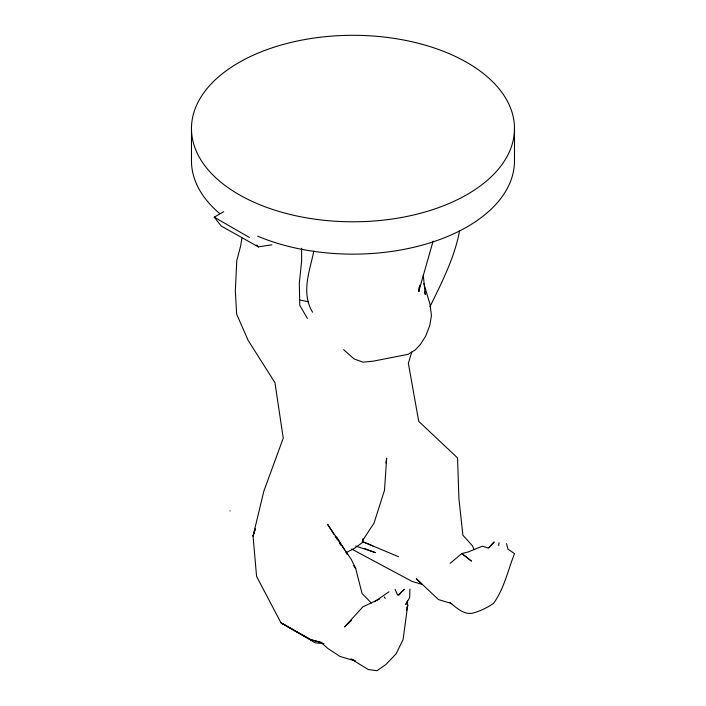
<?xml version="1.0" encoding="UTF-8"?>
<svg xmlns="http://www.w3.org/2000/svg" width="706" height="706" viewBox="0 0 706 706"><rect width="100%" height="100%" fill="white"/><g stroke="black" fill="none" stroke-linecap="round" stroke-linejoin="round"><path stroke-width="1.06" d="M409.895 589.095L409.692 597.497L405.826 604.486L407.38 600.938L407.706 605.333L403.091 639.486L396.163 653.765L385.75 664.655L377.022 670.7L368.223 669.509L350.891 658.857M498.718 545.553L499.027 542.632M433.122 241.064L418.737 291.507L419.249 287.201M385.9 463.021L386.676 458.123L384.479 490.361L374.039 523.12L362.178 541.149M241.929 238.046L240.543 246.447L236.784 260.479L235.336 290.819L236.642 314.152L248.168 340.424L274.961 382.687L283.247 438.188L263.85 491.085L253.039 536.083L256.578 576.405L280.988 622.816L315.335 642.839L323.913 643.687M418.737 291.507L419.849 285.065M313.843 251.098C309.696 271.13 300.844 292.999 312.573 312.193M459.509 231.197C454.461 257.964 441.806 282.356 429.998 306.66M255.201 528.723L253.039 536.083L255.113 529.853M411.766 352.02L408.359 363.325L418.737 421.358L457.541 457.903L458.909 498.445L462.889 535.192L472.49 545.879L474.141 549.674M488.526 548.024L494.182 541.961L489.002 547.538L487.634 547.882L482.33 546.197L467.972 552.048L461.839 553.522L450.137 563.344M351.623 620.221L344.537 626.99L362.858 606.833L379.793 598.917M398.025 595.105L404.344 589.263L399.022 594.92L397.443 594.646L395.042 589.289M374.445 601.768L388.971 591.796M271.934 244.823L258.29 246.826L221.243 226.044L214.227 217.157L223.714 211.676M346.328 552.551L353.856 548.712L363.272 541.943L372.997 545.985M229.865 510.906L230.112 510.87M299.282 299.865L308.46 301.78M322.015 642.531L310.684 639.636L280.988 622.816L310.746 639.724L321.248 642.628L327.734 648.364L339.983 656.456L355.012 660.878M451.893 603.63L438.497 599.579L416.39 578.779L422.109 584.4L412.189 581.47L351.685 549.056M355.753 546.047L375.371 552.621L364.084 548.306M398.616 556.725L363.272 541.943L362.831 538.837M351.747 659.245L355.153 660.79M214.227 217.157L249.394 237.463M449.863 602.589C456.305 607.487 462.809 614.291 471.643 613.346C479.524 611.555 486.769 607.875 493.476 603.445C504.172 588.83 507.852 570.289 514.524 553.672L507.958 549.144L506.511 543.646M343.637 349.699L354.024 358.877L362.981 362.187L373.5 361.11L407.989 354.341L415.084 350.052L420.397 344.475L425.639 336.224L429.725 325.642L431.463 315.547L429.998 304.224L423.856 283.644M371.391 603.092L362.028 593.428L355.692 568.533L351.27 559.346L327.522 524.249L333.982 534.398M335.156 536.242L337.503 539.931M339.259 542.702L341.024 545.473M353.935 565.762L355.692 568.533L354.024 565.753M336.78 537.054L344.563 550.018M345.675 551.871L347.352 554.651M307.401 318.406L299.741 305.248L299.318 283.362L301.612 261.246L301.603 248.256M384.293 596.879L385.202 598.45M424.606 291.296L425.277 294.464L423.273 275.243M514.489 128.545A161.506 93.245 0 0 1 272.225 209.303A161.506 93.245 0 0 1 272.225 47.796A161.506 93.245 0 0 1 514.489 128.545L514.489 160.889A161.506 93.245 0 0 1 426.097 244.038A161.506 93.245 0 0 1 257.664 236.166M191.476 128.545L191.476 160.889A161.506 93.245 0 0 0 219.857 213.689M407.706 605.333L406.462 610.575L407.706 605.333M467.16 557.652L461.839 553.522L471.458 561.12L467.16 557.652M258.29 246.826L256.86 245.185L258.29 246.826"/></g></svg>
